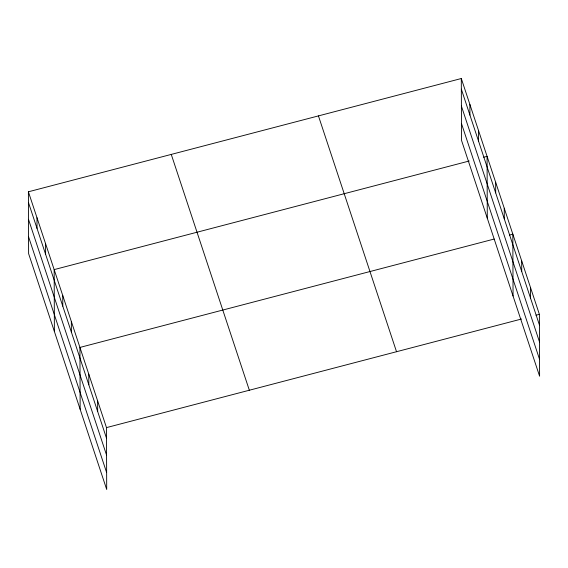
<?xml version="1.0" encoding="UTF-8"?>
<svg xmlns="http://www.w3.org/2000/svg" width="568" height="568" viewBox="0 0 568 568"><rect width="100%" height="100%" fill="white"/><g stroke="black" fill="none" stroke-linecap="round" stroke-linejoin="round"><path stroke-width="0.85" d="M28.4 191.792L106.479 427.612L106.699 489.481L28.613 253.662L28.4 191.792L461.301 78.519L539.387 314.338L539.6 376.208L461.521 140.388L461.301 78.519M469.211 161.007L54.166 269.608L54.386 331.485M483.666 157.229L487.067 156.335L487.287 218.211M494.132 239.05L79.932 347.431L80.152 409.301M509.432 235.046L512.833 234.158L513.053 296.027M106.479 427.612L521.523 319.01M535.986 315.226L539.387 314.338M461.337 89.162L539.423 324.981M461.401 106.067L539.479 341.886M461.457 123.483L539.543 359.303M318.442 115.9L396.528 351.72M171.259 154.411L249.338 390.23M28.435 202.435L106.521 438.255M28.499 219.34L106.578 455.16M28.556 236.757L106.635 472.576M530.533 287.607L530.569 298.257M521.687 260.882L521.722 271.525M504.249 208.215L504.285 218.865M495.658 182.278L495.694 192.921M478.483 130.399L478.519 141.041M469.892 104.455L469.928 115.098M97.632 400.887L97.668 411.53M88.785 374.156L88.821 384.799M71.348 321.488L71.383 332.138M62.757 295.552L62.792 306.195M45.575 243.672L45.617 254.315M36.991 217.729L37.026 228.371"/></g></svg>
